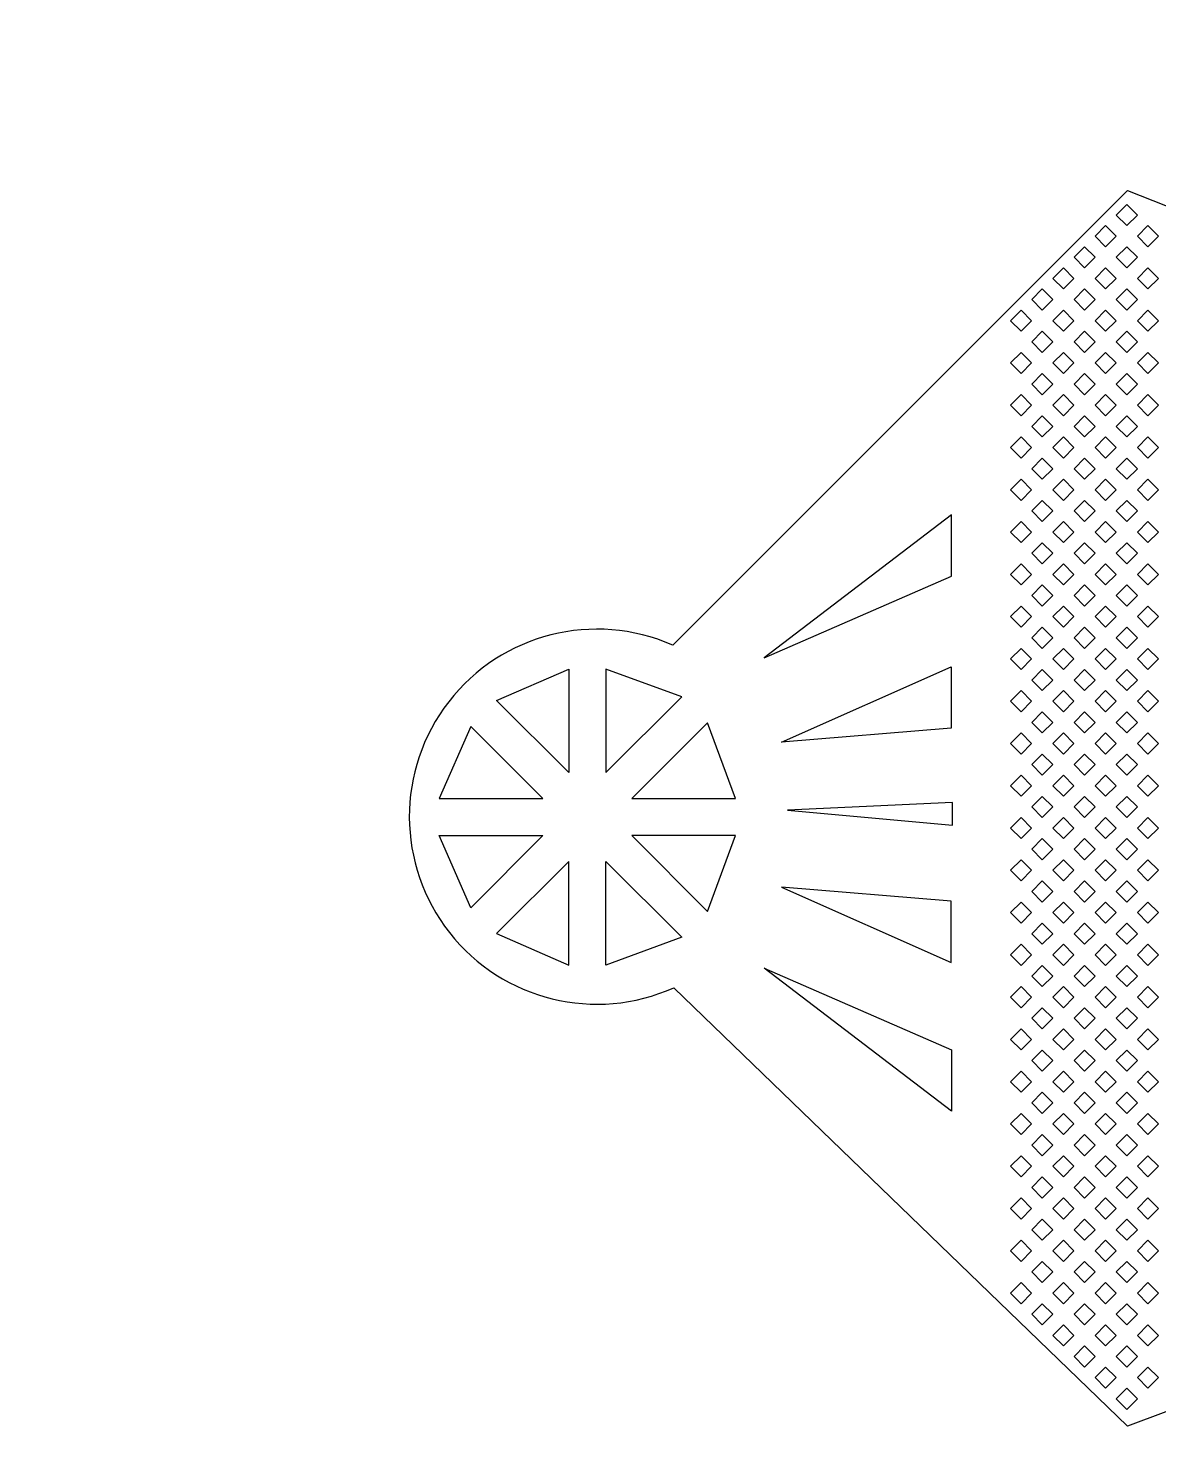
# Model space of a CAD drawing. Extents: x -351702 to -45035, y -35391 to 217623.
# Drawn here: x -256651 to -253628, y 401 to 4204 of the extents above; entities that cross this region are included whole.
import ezdxf

# ---------------------------------------------------------------- set-up
doc = ezdxf.new("R2010")
doc.units = 13
doc.layers.add('Control', color=80, linetype='Continuous')

msp = doc.modelspace()

# ---------------------------------------------------------------- linework, layer by layer
at = {"layer": 'Control'}
for p, q in [((-254927.915, 2553.829), (-253711.412, 3770.085)), ((-253711.186, 463.743), (-254924.837, 1637.163))]:
    msp.add_line(p, q, dxfattribs=at)
msp.add_lwpolyline([(-253711.412, 3770.085, 0.07253136), (-246926.586, 2188.529), (-246926.586, 2033.437, 0.06766406), (-253711.186, 463.743)], format="xyb", dxfattribs=at)
for points in [[(-253712.954, 3676.583), (-253684.67, 3704.867), (-253712.954, 3733.151), (-253741.238, 3704.867)], [(-253769.721, 3620.113), (-253741.437, 3648.397), (-253769.721, 3676.681), (-253798.005, 3648.397)], [(-253656.584, 3620.113), (-253628.3, 3648.397), (-253656.584, 3676.681), (-253684.868, 3648.397)], [(-253826.091, 3563.446), (-253797.807, 3591.73), (-253826.091, 3620.014), (-253854.376, 3591.73)], [(-253712.954, 3563.446), (-253684.67, 3591.73), (-253712.954, 3620.014), (-253741.238, 3591.73)], [(-253882.858, 3506.976), (-253854.574, 3535.26), (-253882.858, 3563.544), (-253911.143, 3535.26)], [(-253769.721, 3506.976), (-253741.437, 3535.26), (-253769.721, 3563.544), (-253798.005, 3535.26)], [(-253656.584, 3506.976), (-253628.3, 3535.26), (-253656.584, 3563.544), (-253684.868, 3535.26)], [(-253939.228, 3450.308), (-253910.944, 3478.593), (-253939.228, 3506.877), (-253967.513, 3478.593)], [(-253826.091, 3450.308), (-253797.807, 3478.593), (-253826.091, 3506.877), (-253854.376, 3478.593)], [(-253712.954, 3450.308), (-253684.67, 3478.593), (-253712.954, 3506.877), (-253741.238, 3478.593)], [(-253995.995, 3393.839), (-253967.711, 3422.123), (-253995.995, 3450.407), (-254024.28, 3422.123)], [(-253882.858, 3393.839), (-253854.574, 3422.123), (-253882.858, 3450.407), (-253911.143, 3422.123)], [(-253769.721, 3393.839), (-253741.437, 3422.123), (-253769.721, 3450.407), (-253798.005, 3422.123)], [(-253656.584, 3393.839), (-253628.3, 3422.123), (-253656.584, 3450.407), (-253684.868, 3422.123)], [(-253939.228, 3337.171), (-253910.944, 3365.456), (-253939.228, 3393.74), (-253967.513, 3365.456)], [(-253826.091, 3337.171), (-253797.807, 3365.456), (-253826.091, 3393.74), (-253854.376, 3365.456)], [(-253712.954, 3337.171), (-253684.67, 3365.456), (-253712.954, 3393.74), (-253741.238, 3365.456)], [(-253995.995, 3280.702), (-253967.711, 3308.986), (-253995.995, 3337.27), (-254024.28, 3308.986)], [(-253882.858, 3280.702), (-253854.574, 3308.986), (-253882.858, 3337.27), (-253911.143, 3308.986)], [(-253769.721, 3280.702), (-253741.437, 3308.986), (-253769.721, 3337.27), (-253798.005, 3308.986)], [(-253656.584, 3280.702), (-253628.3, 3308.986), (-253656.584, 3337.27), (-253684.868, 3308.986)], [(-253939.228, 3224.034), (-253910.944, 3252.319), (-253939.228, 3280.603), (-253967.513, 3252.319)], [(-253826.091, 3224.034), (-253797.807, 3252.319), (-253826.091, 3280.603), (-253854.376, 3252.319)], [(-253712.954, 3224.034), (-253684.67, 3252.319), (-253712.954, 3280.603), (-253741.238, 3252.319)], [(-253995.995, 3167.565), (-253967.711, 3195.849), (-253995.995, 3224.133), (-254024.28, 3195.849)], [(-253882.858, 3167.565), (-253854.574, 3195.849), (-253882.858, 3224.133), (-253911.143, 3195.849)], [(-253769.721, 3167.565), (-253741.437, 3195.849), (-253769.721, 3224.133), (-253798.005, 3195.849)], [(-253656.584, 3167.565), (-253628.3, 3195.849), (-253656.584, 3224.133), (-253684.868, 3195.849)], [(-253939.228, 3110.897), (-253910.944, 3139.181), (-253939.228, 3167.466), (-253967.513, 3139.181)], [(-253826.091, 3110.897), (-253797.807, 3139.181), (-253826.091, 3167.466), (-253854.376, 3139.181)], [(-253712.954, 3110.897), (-253684.67, 3139.181), (-253712.954, 3167.466), (-253741.238, 3139.181)], [(-253995.995, 3054.427), (-253967.711, 3082.712), (-253995.995, 3110.996), (-254024.28, 3082.712)], [(-253882.858, 3054.427), (-253854.574, 3082.712), (-253882.858, 3110.996), (-253911.143, 3082.712)], [(-253769.721, 3054.427), (-253741.437, 3082.712), (-253769.721, 3110.996), (-253798.005, 3082.712)], [(-253656.584, 3054.427), (-253628.3, 3082.712), (-253656.584, 3110.996), (-253684.868, 3082.712)], [(-253939.228, 2997.76), (-253910.944, 3026.044), (-253939.228, 3054.329), (-253967.513, 3026.044)], [(-253826.091, 2997.76), (-253797.807, 3026.044), (-253826.091, 3054.329), (-253854.376, 3026.044)], [(-253712.954, 2997.76), (-253684.67, 3026.044), (-253712.954, 3054.329), (-253741.238, 3026.044)], [(-253995.995, 2941.29), (-253967.711, 2969.575), (-253995.995, 2997.859), (-254024.28, 2969.575)], [(-253882.858, 2941.29), (-253854.574, 2969.575), (-253882.858, 2997.859), (-253911.143, 2969.575)], [(-253769.721, 2941.29), (-253741.437, 2969.575), (-253769.721, 2997.859), (-253798.005, 2969.575)], [(-253656.584, 2941.29), (-253628.3, 2969.575), (-253656.584, 2997.859), (-253684.868, 2969.575)], [(-253939.228, 2884.623), (-253910.944, 2912.907), (-253939.228, 2941.192), (-253967.513, 2912.907)], [(-253826.091, 2884.623), (-253797.807, 2912.907), (-253826.091, 2941.192), (-253854.376, 2912.907)], [(-253712.954, 2884.623), (-253684.67, 2912.907), (-253712.954, 2941.192), (-253741.238, 2912.907)], [(-254683.172, 2519.853), (-254181.829, 2738.012), (-254181.968, 2902.401)], [(-253995.995, 2828.153), (-253967.711, 2856.438), (-253995.995, 2884.722), (-254024.28, 2856.438)], [(-253882.858, 2828.153), (-253854.574, 2856.438), (-253882.858, 2884.722), (-253911.143, 2856.438)], [(-253769.721, 2828.153), (-253741.437, 2856.438), (-253769.721, 2884.722), (-253798.005, 2856.438)], [(-253656.584, 2828.153), (-253628.3, 2856.438), (-253656.584, 2884.722), (-253684.868, 2856.438)], [(-253939.228, 2771.486), (-253910.944, 2799.77), (-253939.228, 2828.054), (-253967.513, 2799.77)], [(-253826.091, 2771.486), (-253797.807, 2799.77), (-253826.091, 2828.054), (-253854.376, 2799.77)], [(-253712.954, 2771.486), (-253684.67, 2799.77), (-253712.954, 2828.054), (-253741.238, 2799.77)], [(-253995.995, 2715.016), (-253967.711, 2743.3), (-253995.995, 2771.585), (-254024.28, 2743.3)], [(-253882.858, 2715.016), (-253854.574, 2743.3), (-253882.858, 2771.585), (-253911.143, 2743.3)], [(-253769.721, 2715.016), (-253741.437, 2743.3), (-253769.721, 2771.585), (-253798.005, 2743.3)], [(-253656.584, 2715.016), (-253628.3, 2743.3), (-253656.584, 2771.585), (-253684.868, 2743.3)], [(-253939.228, 2658.349), (-253910.944, 2686.633), (-253939.228, 2714.917), (-253967.513, 2686.633)], [(-253826.091, 2658.349), (-253797.807, 2686.633), (-253826.091, 2714.917), (-253854.376, 2686.633)], [(-253712.954, 2658.349), (-253684.67, 2686.633), (-253712.954, 2714.917), (-253741.238, 2686.633)], [(-253995.995, 2601.879), (-253967.711, 2630.163), (-253995.995, 2658.448), (-254024.28, 2630.163)], [(-253882.858, 2601.879), (-253854.574, 2630.163), (-253882.858, 2658.448), (-253911.143, 2630.163)], [(-253769.721, 2601.879), (-253741.437, 2630.163), (-253769.721, 2658.448), (-253798.005, 2630.163)], [(-253656.584, 2601.879), (-253628.3, 2630.163), (-253656.584, 2658.448), (-253684.868, 2630.163)], [(-253939.228, 2545.212), (-253910.944, 2573.496), (-253939.228, 2601.78), (-253967.513, 2573.496)], [(-253826.091, 2545.212), (-253797.807, 2573.496), (-253826.091, 2601.78), (-253854.376, 2573.496)], [(-253712.954, 2545.212), (-253684.67, 2573.496), (-253712.954, 2601.78), (-253741.238, 2573.496)], [(-253995.995, 2488.742), (-253967.711, 2517.026), (-253995.995, 2545.311), (-254024.28, 2517.026)], [(-253882.858, 2488.742), (-253854.574, 2517.026), (-253882.858, 2545.311), (-253911.143, 2517.026)], [(-253769.721, 2488.742), (-253741.437, 2517.026), (-253769.721, 2545.311), (-253798.005, 2517.026)], [(-253656.584, 2488.742), (-253628.3, 2517.026), (-253656.584, 2545.311), (-253684.868, 2517.026)], [(-255205.71, 2212.691), (-255398.76, 2405.741), (-255205.71, 2489.891)], [(-255106.71, 2489.891), (-255106.71, 2212.691), (-254903.76, 2415.641)], [(-254636.755, 2294.049), (-254182.811, 2495.904), (-254182.95, 2331.515)], [(-253939.228, 2432.075), (-253910.944, 2460.359), (-253939.228, 2488.643), (-253967.513, 2460.359)], [(-253826.091, 2432.075), (-253797.807, 2460.359), (-253826.091, 2488.643), (-253854.376, 2460.359)], [(-253712.954, 2432.075), (-253684.67, 2460.359), (-253712.954, 2488.643), (-253741.238, 2460.359)], [(-253995.995, 2375.605), (-253967.711, 2403.889), (-253995.995, 2432.173), (-254024.28, 2403.889)], [(-253882.858, 2375.605), (-253854.574, 2403.889), (-253882.858, 2432.173), (-253911.143, 2403.889)], [(-253769.721, 2375.605), (-253741.437, 2403.889), (-253769.721, 2432.173), (-253798.005, 2403.889)], [(-253656.584, 2375.605), (-253628.3, 2403.889), (-253656.584, 2432.173), (-253684.868, 2403.889)], [(-253939.228, 2318.938), (-253910.944, 2347.222), (-253939.228, 2375.506), (-253967.513, 2347.222)], [(-253826.091, 2318.938), (-253797.807, 2347.222), (-253826.091, 2375.506), (-253854.376, 2347.222)], [(-253712.954, 2318.938), (-253684.67, 2347.222), (-253712.954, 2375.506), (-253741.238, 2347.222)], [(-255552.21, 2143.391), (-255275.01, 2143.391), (-255468.06, 2336.441)], [(-255037.41, 2143.391), (-254760.21, 2143.391), (-254834.46, 2346.341)], [(-253995.995, 2262.468), (-253967.711, 2290.752), (-253995.995, 2319.036), (-254024.28, 2290.752)], [(-253882.858, 2262.468), (-253854.574, 2290.752), (-253882.858, 2319.036), (-253911.143, 2290.752)], [(-253769.721, 2262.468), (-253741.437, 2290.752), (-253769.721, 2319.036), (-253798.005, 2290.752)], [(-253656.584, 2262.468), (-253628.3, 2290.752), (-253656.584, 2319.036), (-253684.868, 2290.752)], [(-253939.228, 2205.8), (-253910.944, 2234.085), (-253939.228, 2262.369), (-253967.513, 2234.085)], [(-253826.091, 2205.8), (-253797.807, 2234.085), (-253826.091, 2262.369), (-253854.376, 2234.085)], [(-253712.954, 2205.8), (-253684.67, 2234.085), (-253712.954, 2262.369), (-253741.238, 2234.085)], [(-253995.995, 2149.331), (-253967.711, 2177.615), (-253995.995, 2205.899), (-254024.28, 2177.615)], [(-253882.858, 2149.331), (-253854.574, 2177.615), (-253882.858, 2205.899), (-253911.143, 2177.615)], [(-253769.721, 2149.331), (-253741.437, 2177.615), (-253769.721, 2205.899), (-253798.005, 2177.615)], [(-253656.584, 2149.331), (-253628.3, 2177.615), (-253656.584, 2205.899), (-253684.868, 2177.615)], [(-254621.059, 2112.489), (-254179.343, 2072.305), (-254179.483, 2132.535)], [(-253939.228, 2092.663), (-253910.944, 2120.948), (-253939.228, 2149.232), (-253967.513, 2120.948)], [(-253826.091, 2092.663), (-253797.807, 2120.948), (-253826.091, 2149.232), (-253854.376, 2120.948)], [(-253712.954, 2092.663), (-253684.67, 2120.948), (-253712.954, 2149.232), (-253741.238, 2120.948)], [(-253995.995, 2036.194), (-253967.711, 2064.478), (-253995.995, 2092.762), (-254024.28, 2064.478)], [(-253882.858, 2036.194), (-253854.574, 2064.478), (-253882.858, 2092.762), (-253911.143, 2064.478)], [(-253769.721, 2036.194), (-253741.437, 2064.478), (-253769.721, 2092.762), (-253798.005, 2064.478)], [(-253656.584, 2036.194), (-253628.3, 2064.478), (-253656.584, 2092.762), (-253684.868, 2064.478)], [(-255552.21, 2044.391), (-255275.01, 2044.391), (-255468.06, 1851.341)], [(-255037.41, 2044.391), (-254834.46, 1841.441), (-254760.21, 2044.391)], [(-253939.228, 1979.526), (-253910.944, 2007.811), (-253939.228, 2036.095), (-253967.513, 2007.811)], [(-253826.091, 1979.526), (-253797.807, 2007.811), (-253826.091, 2036.095), (-253854.376, 2007.811)], [(-253712.954, 1979.526), (-253684.67, 2007.811), (-253712.954, 2036.095), (-253741.238, 2007.811)], [(-253995.995, 1923.057), (-253967.711, 1951.341), (-253995.995, 1979.625), (-254024.28, 1951.341)], [(-253882.858, 1923.057), (-253854.574, 1951.341), (-253882.858, 1979.625), (-253911.143, 1951.341)], [(-253769.721, 1923.057), (-253741.437, 1951.341), (-253769.721, 1979.625), (-253798.005, 1951.341)], [(-253656.584, 1923.057), (-253628.3, 1951.341), (-253656.584, 1979.625), (-253684.868, 1951.341)], [(-255398.76, 1782.041), (-255205.71, 1697.891), (-255205.71, 1975.091)], [(-255106.71, 1697.891), (-255106.71, 1975.091), (-254903.76, 1772.141)], [(-254636.755, 1906.376), (-254182.811, 1704.52), (-254182.95, 1868.91)], [(-253939.228, 1866.389), (-253910.944, 1894.674), (-253939.228, 1922.958), (-253967.513, 1894.674)], [(-253826.091, 1866.389), (-253797.807, 1894.674), (-253826.091, 1922.958), (-253854.376, 1894.674)], [(-253712.954, 1866.389), (-253684.67, 1894.674), (-253712.954, 1922.958), (-253741.238, 1894.674)], [(-253995.995, 1809.92), (-253967.711, 1838.204), (-253995.995, 1866.488), (-254024.28, 1838.204)], [(-253882.858, 1809.92), (-253854.574, 1838.204), (-253882.858, 1866.488), (-253911.143, 1838.204)], [(-253769.721, 1809.92), (-253741.437, 1838.204), (-253769.721, 1866.488), (-253798.005, 1838.204)], [(-253656.584, 1809.92), (-253628.3, 1838.204), (-253656.584, 1866.488), (-253684.868, 1838.204)], [(-253939.228, 1753.252), (-253910.944, 1781.536), (-253939.228, 1809.821), (-253967.513, 1781.536)], [(-253826.091, 1753.252), (-253797.807, 1781.536), (-253826.091, 1809.821), (-253854.376, 1781.536)], [(-253712.954, 1753.252), (-253684.67, 1781.536), (-253712.954, 1809.821), (-253741.238, 1781.536)], [(-253995.995, 1696.782), (-253967.711, 1725.067), (-253995.995, 1753.351), (-254024.28, 1725.067)], [(-253882.858, 1696.782), (-253854.574, 1725.067), (-253882.858, 1753.351), (-253911.143, 1725.067)], [(-253769.721, 1696.782), (-253741.437, 1725.067), (-253769.721, 1753.351), (-253798.005, 1725.067)], [(-253656.584, 1696.782), (-253628.3, 1725.067), (-253656.584, 1753.351), (-253684.868, 1725.067)], [(-254683.172, 1689.421), (-254181.829, 1471.262), (-254181.968, 1306.872)], [(-253939.228, 1640.115), (-253910.944, 1668.399), (-253939.228, 1696.684), (-253967.513, 1668.399)], [(-253826.091, 1640.115), (-253797.807, 1668.399), (-253826.091, 1696.684), (-253854.376, 1668.399)], [(-253712.954, 1640.115), (-253684.67, 1668.399), (-253712.954, 1696.684), (-253741.238, 1668.399)], [(-253995.995, 1583.645), (-253967.711, 1611.93), (-253995.995, 1640.214), (-254024.28, 1611.93)], [(-253882.858, 1583.645), (-253854.574, 1611.93), (-253882.858, 1640.214), (-253911.143, 1611.93)], [(-253769.721, 1583.645), (-253741.437, 1611.93), (-253769.721, 1640.214), (-253798.005, 1611.93)], [(-253656.584, 1583.645), (-253628.3, 1611.93), (-253656.584, 1640.214), (-253684.868, 1611.93)], [(-253939.228, 1526.978), (-253910.944, 1555.262), (-253939.228, 1583.547), (-253967.513, 1555.262)], [(-253826.091, 1526.978), (-253797.807, 1555.262), (-253826.091, 1583.547), (-253854.376, 1555.262)], [(-253712.954, 1526.978), (-253684.67, 1555.262), (-253712.954, 1583.547), (-253741.238, 1555.262)], [(-253995.995, 1470.508), (-253967.711, 1498.793), (-253995.995, 1527.077), (-254024.28, 1498.793)], [(-253882.858, 1470.508), (-253854.574, 1498.793), (-253882.858, 1527.077), (-253911.143, 1498.793)], [(-253769.721, 1470.508), (-253741.437, 1498.793), (-253769.721, 1527.077), (-253798.005, 1498.793)], [(-253656.584, 1470.508), (-253628.3, 1498.793), (-253656.584, 1527.077), (-253684.868, 1498.793)], [(-253939.228, 1413.841), (-253910.944, 1442.125), (-253939.228, 1470.409), (-253967.513, 1442.125)], [(-253826.091, 1413.841), (-253797.807, 1442.125), (-253826.091, 1470.409), (-253854.376, 1442.125)], [(-253712.954, 1413.841), (-253684.67, 1442.125), (-253712.954, 1470.409), (-253741.238, 1442.125)], [(-253995.995, 1357.371), (-253967.711, 1385.655), (-253995.995, 1413.94), (-254024.28, 1385.655)], [(-253882.858, 1357.371), (-253854.574, 1385.655), (-253882.858, 1413.94), (-253911.143, 1385.655)], [(-253769.721, 1357.371), (-253741.437, 1385.655), (-253769.721, 1413.94), (-253798.005, 1385.655)], [(-253656.584, 1357.371), (-253628.3, 1385.655), (-253656.584, 1413.94), (-253684.868, 1385.655)], [(-253939.228, 1300.704), (-253910.944, 1328.988), (-253939.228, 1357.272), (-253967.513, 1328.988)], [(-253826.091, 1300.704), (-253797.807, 1328.988), (-253826.091, 1357.272), (-253854.376, 1328.988)], [(-253712.954, 1300.704), (-253684.67, 1328.988), (-253712.954, 1357.272), (-253741.238, 1328.988)], [(-253995.995, 1244.234), (-253967.711, 1272.518), (-253995.995, 1300.803), (-254024.28, 1272.518)], [(-253882.858, 1244.234), (-253854.574, 1272.518), (-253882.858, 1300.803), (-253911.143, 1272.518)], [(-253769.721, 1244.234), (-253741.437, 1272.518), (-253769.721, 1300.803), (-253798.005, 1272.518)], [(-253656.584, 1244.234), (-253628.3, 1272.518), (-253656.584, 1300.803), (-253684.868, 1272.518)], [(-253939.228, 1187.567), (-253910.944, 1215.851), (-253939.228, 1244.135), (-253967.513, 1215.851)], [(-253826.091, 1187.567), (-253797.807, 1215.851), (-253826.091, 1244.135), (-253854.376, 1215.851)], [(-253712.954, 1187.567), (-253684.67, 1215.851), (-253712.954, 1244.135), (-253741.238, 1215.851)], [(-253995.995, 1131.097), (-253967.711, 1159.381), (-253995.995, 1187.666), (-254024.28, 1159.381)], [(-253882.858, 1131.097), (-253854.574, 1159.381), (-253882.858, 1187.666), (-253911.143, 1159.381)], [(-253769.721, 1131.097), (-253741.437, 1159.381), (-253769.721, 1187.666), (-253798.005, 1159.381)], [(-253656.584, 1131.097), (-253628.3, 1159.381), (-253656.584, 1187.666), (-253684.868, 1159.381)], [(-253939.228, 1074.43), (-253910.944, 1102.714), (-253939.228, 1130.998), (-253967.513, 1102.714)], [(-253826.091, 1074.43), (-253797.807, 1102.714), (-253826.091, 1130.998), (-253854.376, 1102.714)], [(-253712.954, 1074.43), (-253684.67, 1102.714), (-253712.954, 1130.998), (-253741.238, 1102.714)], [(-253995.995, 1017.96), (-253967.711, 1046.244), (-253995.995, 1074.528), (-254024.28, 1046.244)], [(-253882.858, 1017.96), (-253854.574, 1046.244), (-253882.858, 1074.528), (-253911.143, 1046.244)], [(-253769.721, 1017.96), (-253741.437, 1046.244), (-253769.721, 1074.528), (-253798.005, 1046.244)], [(-253656.584, 1017.96), (-253628.3, 1046.244), (-253656.584, 1074.528), (-253684.868, 1046.244)], [(-253939.228, 961.293), (-253910.944, 989.577), (-253939.228, 1017.861), (-253967.513, 989.577)], [(-253826.091, 961.293), (-253797.807, 989.577), (-253826.091, 1017.861), (-253854.376, 989.577)], [(-253712.954, 961.293), (-253684.67, 989.577), (-253712.954, 1017.861), (-253741.238, 989.577)], [(-253995.995, 904.823), (-253967.711, 933.107), (-253995.995, 961.391), (-254024.28, 933.107)], [(-253882.858, 904.823), (-253854.574, 933.107), (-253882.858, 961.391), (-253911.143, 933.107)], [(-253769.721, 904.823), (-253741.437, 933.107), (-253769.721, 961.391), (-253798.005, 933.107)], [(-253656.584, 904.823), (-253628.3, 933.107), (-253656.584, 961.391), (-253684.868, 933.107)], [(-253939.228, 848.155), (-253910.944, 876.44), (-253939.228, 904.724), (-253967.513, 876.44)], [(-253826.091, 848.155), (-253797.807, 876.44), (-253826.091, 904.724), (-253854.376, 876.44)], [(-253712.954, 848.155), (-253684.67, 876.44), (-253712.954, 904.724), (-253741.238, 876.44)], [(-253995.995, 791.686), (-253967.711, 819.97), (-253995.995, 848.254), (-254024.28, 819.97)], [(-253882.858, 791.686), (-253854.574, 819.97), (-253882.858, 848.254), (-253911.143, 819.97)], [(-253769.721, 791.686), (-253741.437, 819.97), (-253769.721, 848.254), (-253798.005, 819.97)], [(-253656.584, 791.686), (-253628.3, 819.97), (-253656.584, 848.254), (-253684.868, 819.97)], [(-253939.228, 735.018), (-253910.944, 763.303), (-253939.228, 791.587), (-253967.513, 763.303)], [(-253826.091, 735.018), (-253797.807, 763.303), (-253826.091, 791.587), (-253854.376, 763.303)], [(-253712.954, 735.018), (-253684.67, 763.303), (-253712.954, 791.587), (-253741.238, 763.303)], [(-253882.858, 678.549), (-253854.574, 706.833), (-253882.858, 735.117), (-253911.143, 706.833)], [(-253769.721, 678.549), (-253741.437, 706.833), (-253769.721, 735.117), (-253798.005, 706.833)], [(-253656.584, 678.549), (-253628.3, 706.833), (-253656.584, 735.117), (-253684.868, 706.833)], [(-253826.091, 621.881), (-253797.807, 650.166), (-253826.091, 678.45), (-253854.376, 650.166)], [(-253712.954, 621.881), (-253684.67, 650.166), (-253712.954, 678.45), (-253741.238, 650.166)], [(-253769.721, 565.412), (-253741.437, 593.696), (-253769.721, 621.98), (-253798.005, 593.696)], [(-253656.584, 565.412), (-253628.3, 593.696), (-253656.584, 621.98), (-253684.868, 593.696)], [(-253712.954, 508.744), (-253684.67, 537.028), (-253712.954, 565.313), (-253741.238, 537.028)]]:
    msp.add_lwpolyline(points, close=True, dxfattribs=at)
msp.add_circle((-245160.989, 22954.159), 50000, dxfattribs=at)
msp.add_arc((-255130.596, 2094.81), 501.775, 66.176033, 294.208673, dxfattribs=at)

doc.saveas('drawing.dxf')
